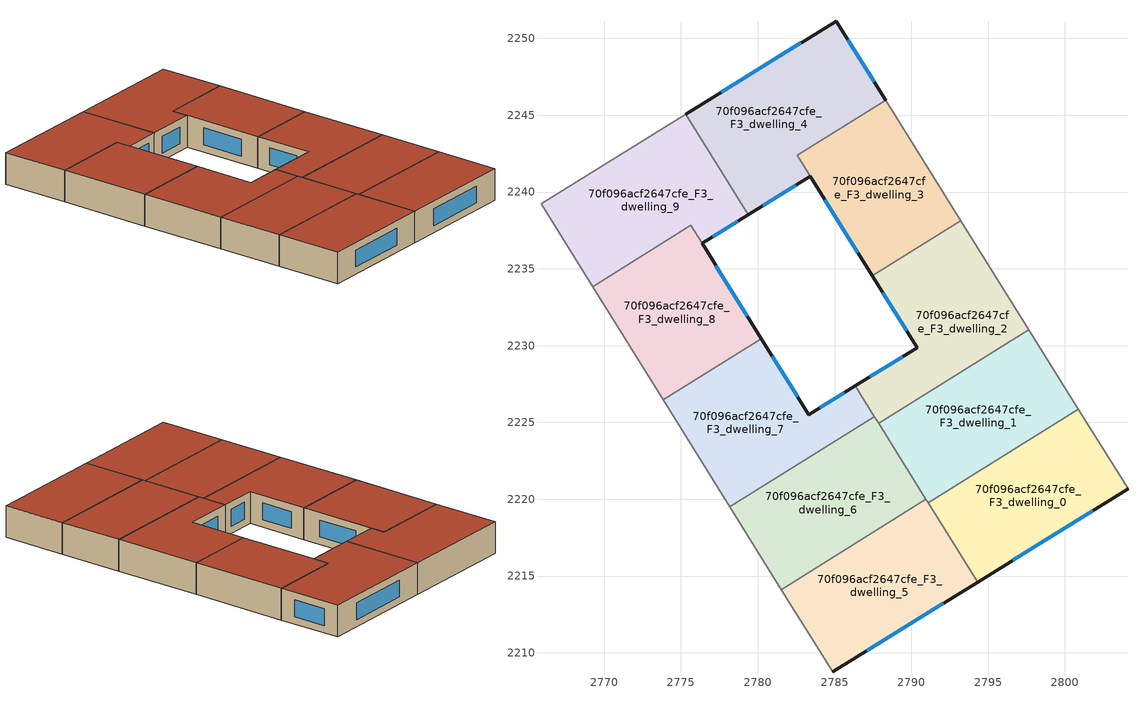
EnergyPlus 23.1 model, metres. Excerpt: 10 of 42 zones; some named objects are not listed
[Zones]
70f096acf2647cfe_F3_dwelling_0
 floor to 70f096acf2647cfe_F2_dwelling_0 (EU_floor_Construction): 2800.87,2225.86 2804.11,2220.67 2794.31,2214.59 2791.09,2219.76 z9
 wall outside (EU_wall_Construction): 2794.31,2214.59 2804.11,2220.67 z9:12
 wall to 70f096acf2647cfe_F3_dwelling_1 (EU_wall_Construction): 2800.87,2225.86 2791.09,2219.76 z9:12
 wall adiabatic (EU_wall_Construction): 2804.11,2220.67 2800.87,2225.86 z9:12
 wall to 70f096acf2647cfe_F3_dwelling_5 (EU_wall_Construction): 2791.09,2219.76 2794.31,2214.59 z9:12
 window (EU_Window_Construction): 2796.61,2216.02 2801.81,2219.24 z9.7:11.3
 roof outside (EU_roof_Construction): 2804.11,2220.67 2800.87,2225.86 2791.09,2219.76 2794.31,2214.59 z12
70f096acf2647cfe_F3_dwelling_1
 floor to 70f096acf2647cfe_F2_dwelling_1 (EU_floor_Construction): 2797.65,2231.03 2800.87,2225.86 2791.09,2219.76 2787.86,2224.94 z9
 wall to 70f096acf2647cfe_F3_dwelling_2 (EU_wall_Construction): 2797.65,2231.03 2787.86,2224.94 z9:12
 wall adiabatic (EU_wall_Construction): 2800.87,2225.86 2797.65,2231.03 z9:12
 wall to 70f096acf2647cfe_F3_dwelling_6 (EU_wall_Construction): 2787.86,2224.94 2790.95,2219.99 z9:12
 wall to 70f096acf2647cfe_F3_dwelling_5 (EU_wall_Construction): 2790.95,2219.99 2791.09,2219.76 z9:12
 roof outside (EU_roof_Construction): 2800.87,2225.86 2797.65,2231.03 2787.86,2224.94 2791.09,2219.76 z12
70f096acf2647cfe_F3_dwelling_2
 floor to 70f096acf2647cfe_F2_dwelling_2 (EU_floor_Construction): 2793.23,2238.13 2797.65,2231.03 2787.86,2224.94 2786.35,2227.38 2790.37,2229.87 2787.46,2234.54 z9
 wall outside (EU_wall_Construction): 2787.46,2234.54 2790.37,2229.87 2786.35,2227.38 z9:12
 wall to 70f096acf2647cfe_F3_dwelling_3 (EU_wall_Construction): 2793.23,2238.13 2787.46,2234.54 z9:12
 wall adiabatic (EU_wall_Construction): 2797.65,2231.03 2793.23,2238.13 z9:12
 wall to 70f096acf2647cfe_F3_dwelling_7 (EU_wall_Construction): 2786.35,2227.38 2787.6,2225.37 z9:12
 wall to 70f096acf2647cfe_F3_dwelling_6 (EU_wall_Construction): 2787.6,2225.37 2787.86,2224.94 z9:12
 window (EU_Window_Construction): 2789.43,2229.28 2787.29,2227.96 / 2788.15,2233.44 2789.69,2230.96 z9.7:11.3
 roof outside (EU_roof_Construction): 2797.65,2231.03 2793.23,2238.13 2787.46,2234.54 2790.37,2229.87 2786.35,2227.38 2787.86,2224.94 z12
70f096acf2647cfe_F3_dwelling_3
 floor to 70f096acf2647cfe_F2_dwelling_3 (EU_floor_Construction): 2788.34,2245.97 2793.23,2238.13 2787.46,2234.54 2783.42,2241.02 2782.58,2242.38 z9
 wall outside (EU_wall_Construction): 2783.42,2241.02 2787.46,2234.54 z9:12
 wall adiabatic (EU_wall_Construction): 2793.23,2238.13 2788.34,2245.97 z9:12
 wall to 70f096acf2647cfe_F3_dwelling_4 (EU_wall_Construction): 2788.34,2245.97 2782.58,2242.38 2783.42,2241.02 z9:12
 window (EU_Window_Construction): 2784.37,2239.5 2786.52,2236.06 z9.7:11.3
 roof outside (EU_roof_Construction): 2793.23,2238.13 2788.34,2245.97 2782.58,2242.38 2783.42,2241.02 2787.46,2234.54 z12
70f096acf2647cfe_F3_dwelling_4
 floor to 70f096acf2647cfe_F2_dwelling_4 (EU_floor_Construction): 2785.12,2251.13 2788.34,2245.97 2782.58,2242.38 2783.42,2241.02 2779.4,2238.53 2775.32,2245.07 z9
 wall outside (EU_wall_Construction): 2788.34,2245.97 2785.12,2251.13 2775.32,2245.07 / 2779.4,2238.53 2783.42,2241.02 z9:12
 wall to 70f096acf2647cfe_F3_dwelling_9 (EU_wall_Construction): 2775.32,2245.07 2779.4,2238.53 z9:12
 window (EU_Window_Construction): 2782.82,2249.71 2777.62,2246.49 / 2787.58,2247.18 2785.88,2249.92 / 2780.34,2239.12 2782.48,2240.44 z9.7:11.3
 roof outside (EU_roof_Construction): 2783.42,2241.02 2782.58,2242.38 2788.34,2245.97 2785.12,2251.13 2775.32,2245.07 2779.4,2238.53 z12
70f096acf2647cfe_F3_dwelling_5
 floor to 70f096acf2647cfe_F2_dwelling_5 (EU_floor_Construction): 2790.95,2219.99 2794.31,2214.59 2784.88,2208.75 2781.53,2214.12 z9
 wall outside (EU_wall_Construction): 2784.88,2208.75 2794.31,2214.59 z9:12
 wall adiabatic (EU_wall_Construction): 2781.53,2214.12 2784.88,2208.75 z9:12
 wall to 70f096acf2647cfe_F3_dwelling_6 (EU_wall_Construction): 2790.95,2219.99 2781.53,2214.12 z9:12
 window (EU_Window_Construction): 2787.09,2210.12 2792.1,2213.22 z9.7:11.3
 roof outside (EU_roof_Construction): 2794.31,2214.59 2790.95,2219.99 2781.53,2214.12 2784.88,2208.75 z12
70f096acf2647cfe_F3_dwelling_6
 floor to 70f096acf2647cfe_F2_dwelling_6 (EU_floor_Construction): 2787.6,2225.37 2790.95,2219.99 2781.53,2214.12 2778.18,2219.5 z9
 wall adiabatic (EU_wall_Construction): 2778.18,2219.5 2781.53,2214.12 z9:12
 wall to 70f096acf2647cfe_F3_dwelling_7 (EU_wall_Construction): 2787.6,2225.37 2778.18,2219.5 z9:12
 roof outside (EU_roof_Construction): 2790.95,2219.99 2787.6,2225.37 2778.18,2219.5 2781.53,2214.12 z12
70f096acf2647cfe_F3_dwelling_7
 floor to 70f096acf2647cfe_F2_dwelling_7 (EU_floor_Construction): 2786.35,2227.38 2787.6,2225.37 2778.18,2219.5 2773.84,2226.47 2780.24,2230.46 2783.32,2225.5 z9
 wall outside (EU_wall_Construction): 2786.35,2227.38 2783.32,2225.5 2780.24,2230.46 z9:12
 wall adiabatic (EU_wall_Construction): 2773.84,2226.47 2778.18,2219.5 z9:12
 wall to 70f096acf2647cfe_F3_dwelling_8 (EU_wall_Construction): 2780.24,2230.46 2773.84,2226.47 z9:12
 window (EU_Window_Construction): 2785.64,2226.94 2784.03,2225.94 / 2782.59,2226.67 2780.96,2229.29 z9.7:11.3
 roof outside (EU_roof_Construction): 2787.6,2225.37 2786.35,2227.38 2783.32,2225.5 2780.24,2230.46 2773.84,2226.47 2778.18,2219.5 z12
70f096acf2647cfe_F3_dwelling_8
 floor to 70f096acf2647cfe_F2_dwelling_8 (EU_floor_Construction): 2775.65,2237.82 2780.24,2230.46 2773.84,2226.47 2769.25,2233.84 z9
 wall outside (EU_wall_Construction): 2780.24,2230.46 2776.37,2236.66 z9:12
 wall adiabatic (EU_wall_Construction): 2769.25,2233.84 2773.84,2226.47 z9:12
 wall to 70f096acf2647cfe_F3_dwelling_9 (EU_wall_Construction): 2775.65,2237.82 2769.25,2233.84 / 2776.37,2236.66 2775.65,2237.83 z9:12
 window (EU_Window_Construction): 2779.33,2231.91 2777.28,2235.2 z9.7:11.3
 roof outside (EU_roof_Construction): 2780.24,2230.46 2775.65,2237.82 2769.25,2233.84 2773.84,2226.47 z12
70f096acf2647cfe_F3_dwelling_9
 floor to 70f096acf2647cfe_F2_dwelling_9 (EU_floor_Construction): 2775.32,2245.07 2779.4,2238.53 2776.38,2236.66 2775.65,2237.83 2769.25,2233.84 2765.89,2239.23 z9
 wall outside (EU_wall_Construction): 2776.38,2236.66 2779.4,2238.53 z9:12
 wall adiabatic (EU_wall_Construction): 2775.32,2245.07 2765.89,2239.23 2769.25,2233.84 z9:12
 window (EU_Window_Construction): 2777.08,2237.1 2778.69,2238.09 z9.7:11.3
 roof outside (EU_roof_Construction): 2776.38,2236.66 2779.4,2238.53 2775.32,2245.07 2765.89,2239.23 2769.25,2233.84 2775.65,2237.83 z12
[Building]
EU S2 Campaign: North Axis=0; Terrain=City; Solar Distribution=FullExterior
[Site:Location]
Budapest.Ferenc.Liszt.Intl.AP: Latitude=47.437; Longitude=19.256; Time Zone=1; Elevation=185
[SizingPeriod:WeatherFileDays]
AnnualSizingPeriod: Begin Month=1; Begin Day of Month=1; End Month=12; End Day of Month=31; Day of Week for Start Day=Monday; Use Weather File Daylight Saving Period=No; Use Weather File Rain and Snow Indicators=No
[MATERIAL]
EU_InternalMass_Material: Roughness=MediumRough; Thickness=0.1; Conductivity=1; Density=1800; Specific Heat=900; Thermal Absorptance=0.9; Solar Absorptance=0.7; Visible Absorptance=0.7
[MATERIAL:NOMASS] Roughness=MediumRough; Thermal Absorptance=0.9; Solar Absorptance=0.7; Visible Absorptance=0.7
Name | Thermal Resistance
EU_wall_NoMass | 0.832559
EU_roof_NoMass | 1.39638
EU_floor_NoMass | 0.872794
[WINDOWMATERIAL:SIMPLEGLAZINGSYSTEM]
EU_Window_SimpleGlazing: UFactor=2.79869; Solar Heat Gain Coefficient=0.75; Visible Transmittance=0.75
[CONSTRUCTION]
EU_wall_Construction: EU_wall_NoMass
EU_roof_Construction: EU_roof_NoMass
EU_floor_Construction: EU_floor_NoMass
EU_Window_Construction: EU_Window_SimpleGlazing
EU_InternalMass_Construction: EU_InternalMass_Material
[ZONE] Type=1; Multiplier=1; Ceiling Height=autocalculate; Floor Area=autocalculate; Part of Total Floor Area=Yes
Name | Volume
70f096acf2647cfe_F3_dwelling_0 | 210.976
70f096acf2647cfe_F3_dwelling_1 | 210.966
70f096acf2647cfe_F3_dwelling_2 | 210.977
70f096acf2647cfe_F3_dwelling_3 | 188.379
70f096acf2647cfe_F3_dwelling_4 | 233.551
70f096acf2647cfe_F3_dwelling_5 | 210.991
70f096acf2647cfe_F3_dwelling_6 | 210.962
70f096acf2647cfe_F3_dwelling_7 | 210.981
70f096acf2647cfe_F3_dwelling_8 | 196.251
70f096acf2647cfe_F3_dwelling_9 | 225.652
[INTERNALMASS] Construction=EU_InternalMass_Construction
Name | Zone or ZoneList | Surface Area
70f096acf2647cfe_F3_dwelling_0_EU_InternalMass | 70f096acf2647cfe_F3_dwelling_0 | 70.3253
70f096acf2647cfe_F3_dwelling_1_EU_InternalMass | 70f096acf2647cfe_F3_dwelling_1 | 70.3238
70f096acf2647cfe_F3_dwelling_2_EU_InternalMass | 70f096acf2647cfe_F3_dwelling_2 | 70.3257
70f096acf2647cfe_F3_dwelling_3_EU_InternalMass | 70f096acf2647cfe_F3_dwelling_3 | 62.7952
70f096acf2647cfe_F3_dwelling_4_EU_InternalMass | 70f096acf2647cfe_F3_dwelling_4 | 77.8591
70f096acf2647cfe_F3_dwelling_5_EU_InternalMass | 70f096acf2647cfe_F3_dwelling_5 | 70.3304
70f096acf2647cfe_F3_dwelling_6_EU_InternalMass | 70f096acf2647cfe_F3_dwelling_6 | 70.3207
70f096acf2647cfe_F3_dwelling_7_EU_InternalMass | 70f096acf2647cfe_F3_dwelling_7 | 70.3272
70f096acf2647cfe_F3_dwelling_8_EU_InternalMass | 70f096acf2647cfe_F3_dwelling_8 | 65.4423
70f096acf2647cfe_F3_dwelling_9_EU_InternalMass | 70f096acf2647cfe_F3_dwelling_9 | 75.2148
[OTHEREQUIPMENT] Fuel Type=Electricity; Design Level Calculation Method=Watts/Area; Power per Zone Floor Area=1; Fraction Latent=0; Fraction Radiant=0; Fraction Lost=0; Carbon Dioxide Generation Rate=0; EndUse Subcategory=EU_Step8_InternalGains
Name | Zone or ZoneList or Space or SpaceList | Schedule
EU_Step8_InternalGain_70f096acf2647cfe_F3_dwelling_0_f000 | 70f096acf2647cfe_F3_dwelling_0 | EU_Step8_GainSchedule_70f096acf2647cfe_F3_dwelling_0_f000
EU_Step8_InternalGain_70f096acf2647cfe_F3_dwelling_1_f000 | 70f096acf2647cfe_F3_dwelling_1 | EU_Step8_GainSchedule_70f096acf2647cfe_F3_dwelling_1_f000
EU_Step8_InternalGain_70f096acf2647cfe_F3_dwelling_2_f000 | 70f096acf2647cfe_F3_dwelling_2 | EU_Step8_GainSchedule_70f096acf2647cfe_F3_dwelling_2_f000
EU_Step8_InternalGain_70f096acf2647cfe_F3_dwelling_3_f000 | 70f096acf2647cfe_F3_dwelling_3 | EU_Step8_GainSchedule_70f096acf2647cfe_F3_dwelling_3_f000
EU_Step8_InternalGain_70f096acf2647cfe_F3_dwelling_4_f000 | 70f096acf2647cfe_F3_dwelling_4 | EU_Step8_GainSchedule_70f096acf2647cfe_F3_dwelling_4_f000
EU_Step8_InternalGain_70f096acf2647cfe_F3_dwelling_5_f000 | 70f096acf2647cfe_F3_dwelling_5 | EU_Step8_GainSchedule_70f096acf2647cfe_F3_dwelling_5_f000
EU_Step8_InternalGain_70f096acf2647cfe_F3_dwelling_6_f000 | 70f096acf2647cfe_F3_dwelling_6 | EU_Step8_GainSchedule_70f096acf2647cfe_F3_dwelling_6_f000
EU_Step8_InternalGain_70f096acf2647cfe_F3_dwelling_7_f000 | 70f096acf2647cfe_F3_dwelling_7 | EU_Step8_GainSchedule_70f096acf2647cfe_F3_dwelling_7_f000
EU_Step8_InternalGain_70f096acf2647cfe_F3_dwelling_8_f000 | 70f096acf2647cfe_F3_dwelling_8 | EU_Step8_GainSchedule_70f096acf2647cfe_F3_dwelling_8_f000
EU_Step8_InternalGain_70f096acf2647cfe_F3_dwelling_9_f000 | 70f096acf2647cfe_F3_dwelling_9 | EU_Step8_GainSchedule_70f096acf2647cfe_F3_dwelling_9_f000
[ZONEVENTILATION:DESIGNFLOWRATE] Schedule=EU_AlwaysOn; Design Flow Rate Calculation Method=AirChanges/Hour; Air Changes per Hour=0.475469; Ventilation Type=Natural; Fan Pressure Rise=0; Fan Total Efficiency=1; Constant Term Coefficient=1; Temperature Term Coefficient=0; Velocity Term Coefficient=0; Velocity Squared Term Coefficient=0; Minimum Indoor Temperature=-100; Maximum Indoor Temperature=100; Delta Temperature=-100; Minimum Outdoor Temperature=-100; Maximum Outdoor Temperature=100; Maximum Wind Speed=40
Name | Zone or ZoneList or Space or SpaceList
EU_ConstantAir_70f096acf2647cfe_F3_dwelling_0 | 70f096acf2647cfe_F3_dwelling_0
EU_ConstantAir_70f096acf2647cfe_F3_dwelling_1 | 70f096acf2647cfe_F3_dwelling_1
EU_ConstantAir_70f096acf2647cfe_F3_dwelling_2 | 70f096acf2647cfe_F3_dwelling_2
EU_ConstantAir_70f096acf2647cfe_F3_dwelling_3 | 70f096acf2647cfe_F3_dwelling_3
EU_ConstantAir_70f096acf2647cfe_F3_dwelling_4 | 70f096acf2647cfe_F3_dwelling_4
EU_ConstantAir_70f096acf2647cfe_F3_dwelling_5 | 70f096acf2647cfe_F3_dwelling_5
EU_ConstantAir_70f096acf2647cfe_F3_dwelling_6 | 70f096acf2647cfe_F3_dwelling_6
EU_ConstantAir_70f096acf2647cfe_F3_dwelling_7 | 70f096acf2647cfe_F3_dwelling_7
EU_ConstantAir_70f096acf2647cfe_F3_dwelling_8 | 70f096acf2647cfe_F3_dwelling_8
EU_ConstantAir_70f096acf2647cfe_F3_dwelling_9 | 70f096acf2647cfe_F3_dwelling_9
[HVACTEMPLATE:ZONE:IDEALLOADSAIRSYSTEM] System Availability Schedule=EU_AlwaysOn; Maximum Heating Supply Air Temperature=50; Minimum Cooling Supply Air Temperature=13; Maximum Heating Supply Air Humidity Ratio=0.0156; Minimum Cooling Supply Air Humidity Ratio=0.0077; Heating Limit=NoLimit; Cooling Limit=NoLimit; Heating Availability Schedule=EU_AlwaysOn; Cooling Availability Schedule=EU_CoolingOff; Dehumidification Control Type=ConstantSensibleHeatRatio; Cooling Sensible Heat Ratio=0.7; Dehumidification Setpoint=60; Humidification Control Type=None; Humidification Setpoint=30; Outdoor Air Method=None; Outdoor Air Flow Rate per Person=0.00944; Outdoor Air Flow Rate per Zone Floor Area=0; Outdoor Air Flow Rate per Zone=0; Demand Controlled Ventilation Type=None; Outdoor Air Economizer Type=NoEconomizer; Heat Recovery Type=None; Sensible Heat Recovery Effectiveness=0.7; Latent Heat Recovery Effectiveness=0.65
Name | Template Thermostat
70f096acf2647cfe_F3_dwelling_0 | EU_HeatOnly_70f096acf2647cfe_F3_dwelling_0
70f096acf2647cfe_F3_dwelling_1 | EU_HeatOnly_70f096acf2647cfe_F3_dwelling_1
70f096acf2647cfe_F3_dwelling_2 | EU_HeatOnly_70f096acf2647cfe_F3_dwelling_2
70f096acf2647cfe_F3_dwelling_3 | EU_HeatOnly_70f096acf2647cfe_F3_dwelling_3
70f096acf2647cfe_F3_dwelling_4 | EU_HeatOnly_70f096acf2647cfe_F3_dwelling_4
70f096acf2647cfe_F3_dwelling_5 | EU_HeatOnly_70f096acf2647cfe_F3_dwelling_5
70f096acf2647cfe_F3_dwelling_6 | EU_HeatOnly_70f096acf2647cfe_F3_dwelling_6
70f096acf2647cfe_F3_dwelling_7 | EU_HeatOnly_70f096acf2647cfe_F3_dwelling_7
70f096acf2647cfe_F3_dwelling_8 | EU_HeatOnly_70f096acf2647cfe_F3_dwelling_8
70f096acf2647cfe_F3_dwelling_9 | EU_HeatOnly_70f096acf2647cfe_F3_dwelling_9
[SIZING:ZONE] Zone Cooling Design Supply Air Temperature Input Method=SupplyAirTemperature; Zone Cooling Design Supply Air Temperature=13; Zone Heating Design Supply Air Temperature Input Method=SupplyAirTemperature; Zone Heating Design Supply Air Temperature=50; Zone Cooling Design Supply Air Humidity Ratio=0.008; Zone Heating Design Supply Air Humidity Ratio=0.008; Cooling Design Air Flow Method=DesignDay; Cooling Design Air Flow Rate=0; Cooling Minimum Air Flow per Zone Floor Area=0.000762; Cooling Minimum Air Flow=0; Cooling Minimum Air Flow Fraction=0.2; Heating Design Air Flow Method=DesignDay; Heating Design Air Flow Rate=0; Heating Maximum Air Flow per Zone Floor Area=0.002032; Heating Maximum Air Flow=0.141576; Heating Maximum Air Flow Fraction=0.3; Account for Dedicated Outdoor Air System=No; Dedicated Outdoor Air System Control Strategy=NeutralSupplyAir; Dedicated Outdoor Air Low Setpoint Temperature for Design=autosize; Dedicated Outdoor Air High Setpoint Temperature for Design=autosize; Zone Load Sizing Method=Sensible Load Only No Latent Load; Zone Latent Cooling Design Supply Air Humidity Ratio Input Method=HumidityRatioDifference; Zone Cooling Design Supply Air Humidity Ratio Difference=0.005; Zone Latent Heating Design Supply Air Humidity Ratio Input Method=HumidityRatioDifference; Zone Humidification Design Supply Air Humidity Ratio Difference=0.005
70f096acf2647cfe_F3_dwelling_0; 70f096acf2647cfe_F3_dwelling_1; 70f096acf2647cfe_F3_dwelling_2; 70f096acf2647cfe_F3_dwelling_3; 70f096acf2647cfe_F3_dwelling_4; 70f096acf2647cfe_F3_dwelling_5; 70f096acf2647cfe_F3_dwelling_6; 70f096acf2647cfe_F3_dwelling_7; 70f096acf2647cfe_F3_dwelling_8; 70f096acf2647cfe_F3_dwelling_9
[SCHEDULE:CONSTANT]
Name | Hourly Value
EU_AlwaysOn | 1
EU_CoolingOff | 0
[SCHEDULE:FILE] Column Number=1; Rows to Skip at Top=0; Number of Hours of Data=8760; Column Separator=Comma; Interpolate to Timestep=No; Minutes per Item=60; Adjust Schedule for Daylight Savings=Yes
Name | File
EU_Step8_GainSchedule_70f096acf2647cfe_F3_dwelling_0_f000 | ../../schedules/70f096acf2647cfe/70f096acf2647cfe_F3_dwelling_0_f000_gain.csv
EU_Step8_GainSchedule_70f096acf2647cfe_F3_dwelling_1_f000 | ../../schedules/70f096acf2647cfe/70f096acf2647cfe_F3_dwelling_1_f000_gain.csv
EU_Step8_GainSchedule_70f096acf2647cfe_F3_dwelling_2_f000 | ../../schedules/70f096acf2647cfe/70f096acf2647cfe_F3_dwelling_2_f000_gain.csv
EU_Step8_GainSchedule_70f096acf2647cfe_F3_dwelling_3_f000 | ../../schedules/70f096acf2647cfe/70f096acf2647cfe_F3_dwelling_3_f000_gain.csv
EU_Step8_GainSchedule_70f096acf2647cfe_F3_dwelling_4_f000 | ../../schedules/70f096acf2647cfe/70f096acf2647cfe_F3_dwelling_4_f000_gain.csv
EU_Step8_GainSchedule_70f096acf2647cfe_F3_dwelling_5_f000 | ../../schedules/70f096acf2647cfe/70f096acf2647cfe_F3_dwelling_5_f000_gain.csv
EU_Step8_GainSchedule_70f096acf2647cfe_F3_dwelling_6_f000 | ../../schedules/70f096acf2647cfe/70f096acf2647cfe_F3_dwelling_6_f000_gain.csv
EU_Step8_GainSchedule_70f096acf2647cfe_F3_dwelling_7_f000 | ../../schedules/70f096acf2647cfe/70f096acf2647cfe_F3_dwelling_7_f000_gain.csv
EU_Step8_GainSchedule_70f096acf2647cfe_F3_dwelling_8_f000 | ../../schedules/70f096acf2647cfe/70f096acf2647cfe_F3_dwelling_8_f000_gain.csv
EU_Step8_GainSchedule_70f096acf2647cfe_F3_dwelling_9_f000 | ../../schedules/70f096acf2647cfe/70f096acf2647cfe_F3_dwelling_9_f000_gain.csv
